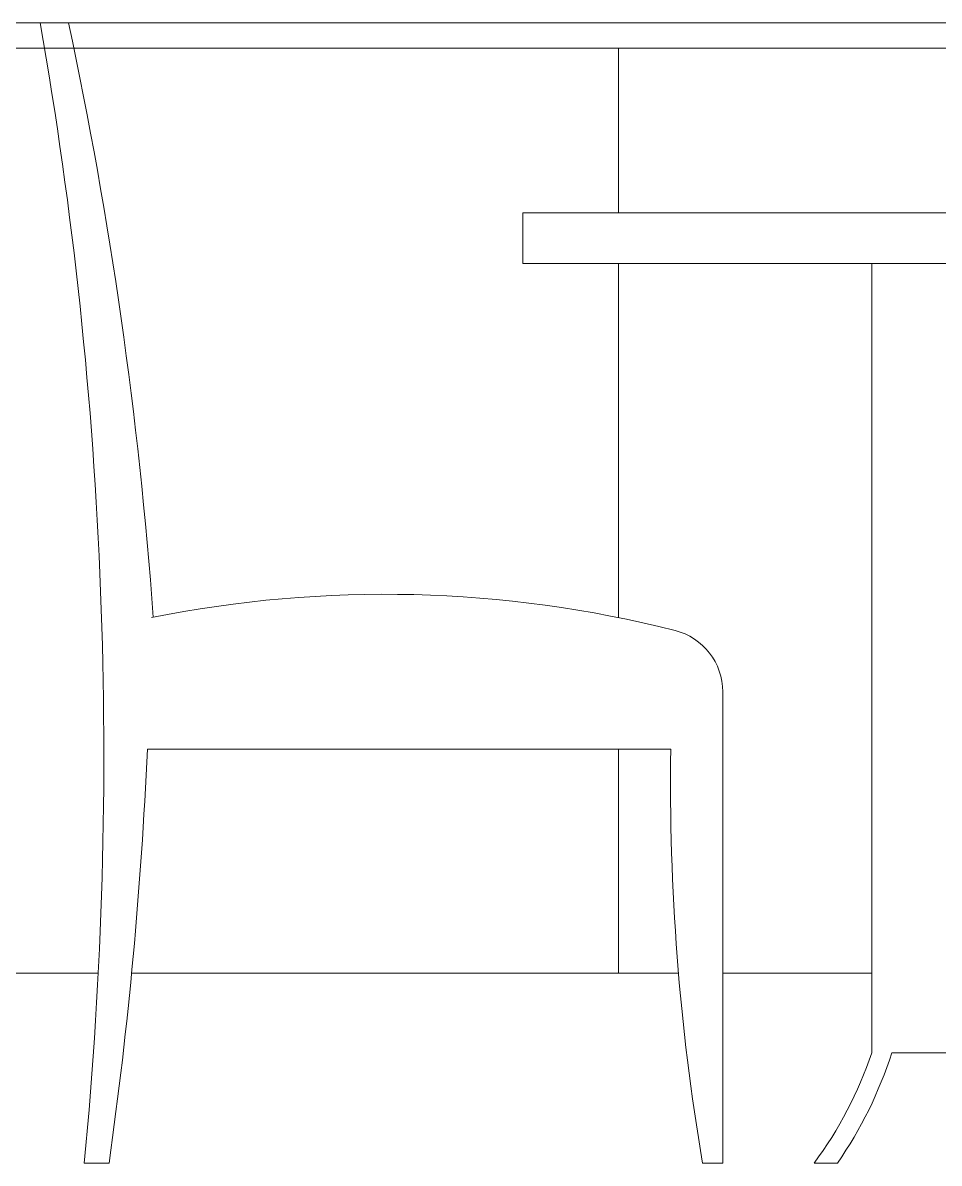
# Model space of a CAD drawing. Header units: millimetres. Extents: x -51 to 151, y -74 to 104.
# Drawn here: x 70.216 to 70.94, y -64.847 to -63.947 of the extents above; entities that cross this region are included whole.
import ezdxf

# ---------------------------------------------------------------- set-up
doc = ezdxf.new("R2010")
doc.units = ezdxf.units.MM
doc.header["$LTSCALE"] = 15
doc.layers.add('G', color=8, linetype='Continuous')

# ---------------------------------------------------------------- blocks, each defined once
blk = doc.blocks.new('A$C40DE41E0')
at = {"linetype": 'Continuous', "lineweight": 9, "ltscale": 0.8}
for points in [[(87.77, 430.57, -0.112305), (501.18, 420.41, -0.343237), (538.89, 371.94), (538.89, 0), (522.89, 0, -0.045594), (497.74, 326.81), (84.56, 326.81, -0.02407), (54.32, 0), (34.71, 0, 0.067421), (0, 900), (22.31, 900, -0.034591), (89.21, 430.86, -0.034591)], [(956.51, 710), (956.51, 87.12, 0.078394), (1002.13, 0), (983.67, 0, -0.073867), (940.71, 87.12), (672.3, 87.12, -0.073867), (629.34, 0), (610.89, 0, 0.078394), (656.51, 87.12), (656.51, 710)]]:
    blk.add_lwpolyline(points, format="xyb", dxfattribs=at)
blk.add_lwpolyline([(1232, 710), (1232, 750), (381.01, 750), (381.01, 710)], close=True, dxfattribs=at)

msp = doc.modelspace()

# ---------------------------------------------------------------- linework, layer by layer
at = {"layer": 'G', "lineweight": 0}
for points in [[(72.16878, -63.94729), (69.90393, -63.94729)], [(69.90961, -63.96729), (72.1631, -63.96729)], [(72.1631, -63.96729), (69.90961, -63.96729)], [(70.68632, -63.96729), (70.68632, -64.09729)], [(70.68632, -64.13729), (70.68632, -64.41671)], [(70.68632, -64.52048), (70.68632, -64.69729)], [(70.27563, -64.69729), (69.86632, -64.69729)], [(70.73374, -64.69729), (70.30198, -64.69729)], [(70.88635, -64.69729), (70.76874, -64.69729)]]:
    msp.add_lwpolyline(points, dxfattribs=at)

# ---------------------------------------------------------------- block references
at = {"xscale": 0.001, "yscale": 0.001, "zscale": 0.001}
msp.add_blockref('A$C40DE41E0', (70.22984, -64.84729), dxfattribs=at)

doc.saveas('drawing.dxf')
